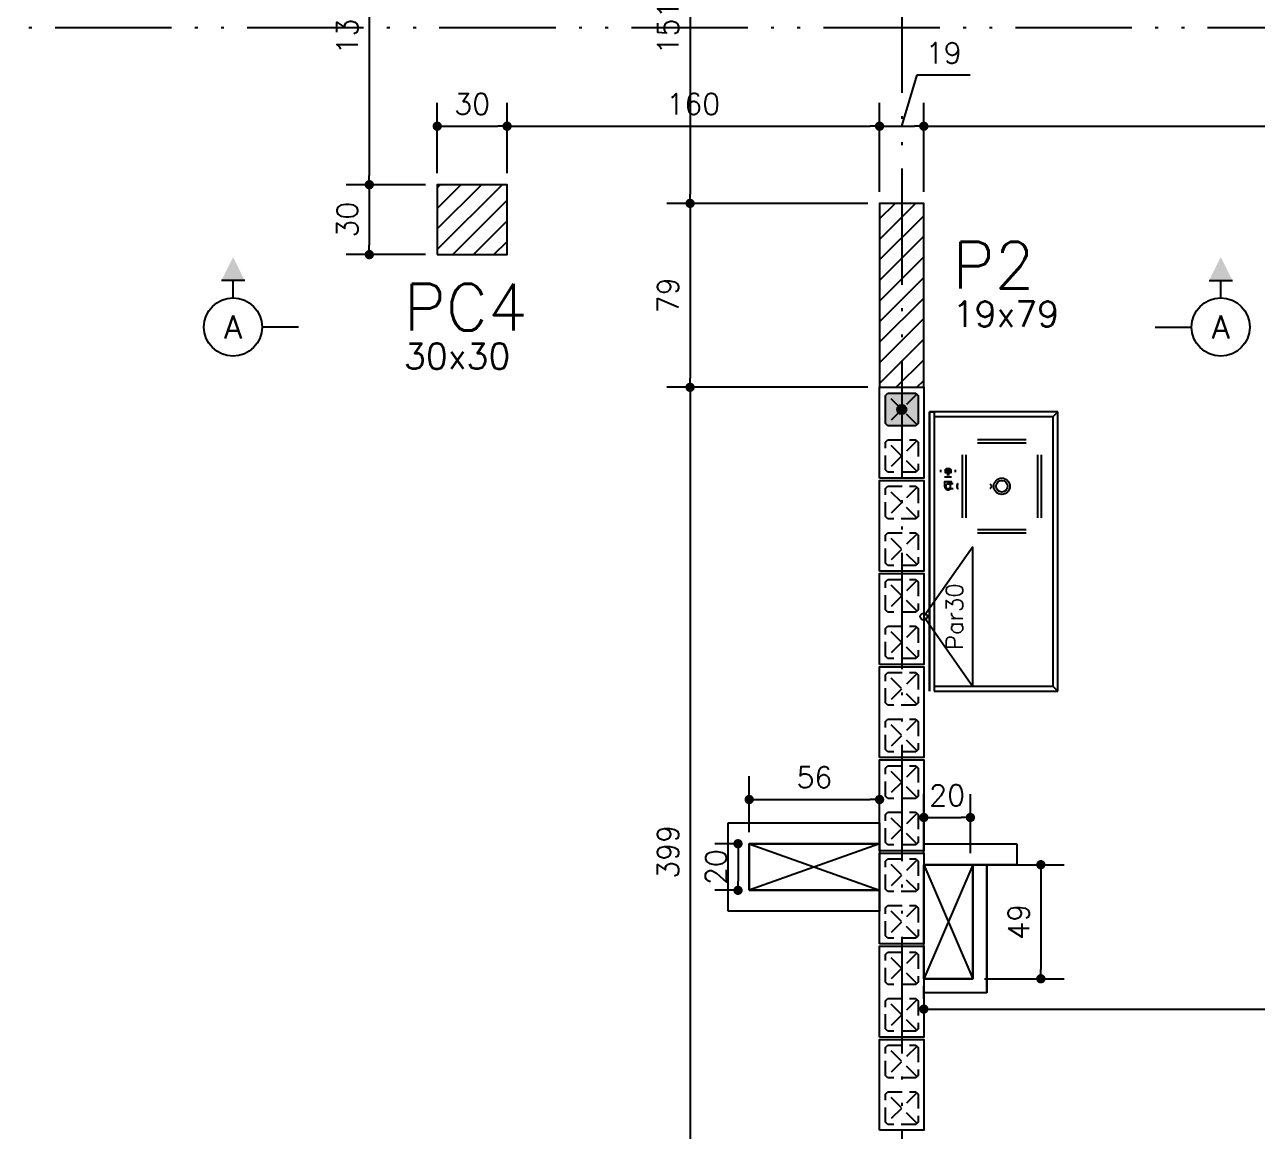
# Model space of a CAD drawing. Extents: x -14651 to 4582, y -13717 to -1290.
# Drawn here: x 487 to 1017, y -13063 to -12588 of the extents above; entities that cross this region are included whole.
import ezdxf
from ezdxf.enums import TextEntityAlignment as Align

# ---------------------------------------------------------------- set-up
doc = ezdxf.new("R2010")
doc.units = 0
doc.header["$LTSCALE"] = 25
doc.linetypes.add('DASHED2', pattern=[0.375, 0.25, -0.125])
doc.linetypes.add('ESTILO_TQS_0004', pattern=[3.3, 2, -0.4, 0.05, -0.4, 0.05, -0.4])
for name, color, linetype in [('203', 1, 'DASHED2'), ('213', 252, 'Continuous'), ('241', 2, 'Continuous'), ('247', 50, 'Continuous'), ('ALVENARIA NÃO ESTRUTURAL', 242, 'Continuous'), ('Arranque', 14, 'Continuous'), ('COTA', 1, 'Continuous'), ('EIXOS', 1, 'ESTILO_TQS_0004'), ('FERRO', 5, 'Continuous'), ('H5', 1, 'Continuous'), ('Linha_media', 4, 'Continuous'), ('P-D', 2, 'Continuous'), ('P-N', 5, 'Continuous'), ('Pena_1', 1, 'Continuous'), ('Pena_2', 2, 'Continuous'), ('PIL-N', 4, 'Continuous'), ('PROJ', 252, 'Continuous')]:
    doc.layers.add(name, color=color, linetype=linetype)
doc.styles.add('COTA', font='romans.shx')
doc.styles.add('ROMANS', font='ROMANS')
doc.styles.get("Standard").update_dxf_attribs({"font": 'romans.shx'})
doc.dimstyles.new('forma', dxfattribs={"dimscale": 5, "dimtxt": 1.8, "dimasz": 0.8, "dimexe": 2, "dimexo": 1, "dimgap": 1, "dimtad": 1, "dimdec": 1, "dimzin": 9, "dimtxsty": 'COTA', "dimblk1": 'DOT', "dimblk2": 'DOT', "dimsah": 1, "dimcen": 0, "dimdle": 1, "dimclrd": 256, "dimclre": 256, "dimclrt": 2, "dimadec": 0, "dimazin": 0, "dimtfac": 1, "dimtdec": 0, "dimtmove": 0, "dimatfit": 3, "dimfxl": 1, "dimtolj": 1, "dimtzin": 0, "dimarcsym": 0})
pattern_1 = [(45, (199.517, -12044.5974), (-4.419417, 4.419417), [])]

# ---------------------------------------------------------------- blocks, each defined once
blk = doc.blocks.new('P4020')
blk.add_lwpolyline([(-19.5, -9.5), (19.5, -9.5), (19.5, 9.5), (-19.5, 9.5), (-19.5, -9.5)])
at = {"color": 1, "linetype": 'DASHED2'}
for points in [[(-17, -6), (-16, -7), (-4, -7), (-3, -6), (-3, 6), (-4, 7), (-16, 7), (-17, 6), (-17, -6)], [(3, -6), (4, -7), (16, -7), (17, -6), (17, 6), (16, 7), (4, 7), (3, 6), (3, -6)]]:
    blk.add_lwpolyline(points, dxfattribs=at)
at = {"layer": '203', "color": 253}
for p, q in [((-16.5, 6.5), (-3.5, -6.5)), ((-3.5, 6.5), (-16.5, -6.5)), ((16.5, 6.5), (3.5, -6.5)), ((3.5, 6.5), (16.5, -6.5))]:
    blk.add_line(p, q, dxfattribs=at)
blk = doc.blocks.new('seção_esq')
at = {"layer": 'Linha_media'}
for p, q in [((1, 4), (-1, 4)), ((0, 2.5), (0, 4)), ((5.62, 0), (2.5, 0))]:
    blk.add_line(p, q, dxfattribs=at)
blk.add_circle((0, 0), 2.5, dxfattribs=at)
blk.add_solid([(1, 4), (0, 6), (-1, 4)], dxfattribs=at)
blk = doc.blocks.new('seção_dir')
at = {"layer": 'Linha_media'}
for p, q in [((-1, 4), (1, 4)), ((0, 2.5), (0, 4)), ((-5.62, 0), (-2.5, 0))]:
    blk.add_line(p, q, dxfattribs=at)
blk.add_circle((0, 0), 2.5, dxfattribs=at)
blk.add_solid([(-1, 4), (0, 6), (1, 4)], dxfattribs=at)
blk = doc.blocks.new('atrib_seção')
at = {"layer": 'Linha_media', "style": 'ROMANS'}
blk.add_attdef('X', text='', height=2, dxfattribs=at).set_placement((0, 0), align=Align.MIDDLE)
blk = doc.blocks.new('_IDNPAR_2')
at = {"color": 3}
blk.add_lwpolyline([(1, -0.7), (0, 0), (-1, -0.7)], close=True, dxfattribs=at)
blk.add_circle((0, 0), 0.05, dxfattribs=at)
at = {"layer": '247', "color": 2, "style": 'COTA', "flags": 8}
blk.add_attdef('ID', text='', height=0.24, dxfattribs=at).set_placement((0, -0.438), align=Align.MIDDLE_CENTER)
blk = doc.blocks.new('_Dot')
at = {"color": 0, "linetype": 'ByBlock', "lineweight": -2}
blk.add_line((-0.5, 0), (-1, 0), dxfattribs=at)
at = {"color": 0, "linetype": 'ByBlock', "const_width": 0.5}
blk.add_lwpolyline([(-0.25, 0, 1), (0.25, 0, 1)], format="xyb", close=True, dxfattribs=at)
blk = doc.blocks.new('*D159')
at = {"layer": 'COTA', "lineweight": -2, "transparency": 16777216}
for p, q in [((664.52, -12651.6), (664.52, -12621.47)), ((694.52, -12651.6), (694.52, -12621.47)), ((668.52, -12631.47), (690.52, -12631.47))]:
    blk.add_line(p, q, dxfattribs=at)
at = {"layer": 'Defpoints', "color": 0, "transparency": 16777216}
for p in [(694.52, -12631.47), (664.52, -12656.6), (694.52, -12656.6)]:
    blk.add_point(p, dxfattribs=at)
at = {"layer": 'COTA', "lineweight": -2, "transparency": 16777216, "xscale": 4, "yscale": 4, "zscale": 4, "rotation": 180}
blk.add_blockref('_Dot', (664.52, -12631.47), dxfattribs=at)
at = {"layer": 'COTA', "lineweight": -2, "transparency": 16777216, "xscale": 4, "yscale": 4, "zscale": 4}
blk.add_blockref('_Dot', (694.52, -12631.47), dxfattribs=at)
at = {"layer": 'COTA', "color": 2, "transparency": 16777216, "insert": (679.52, -12621.97), "char_height": 9, "attachment_point": 5, "style": 'COTA'}
blk.add_mtext('\\A1;30 ', dxfattribs=at)
blk = doc.blocks.new('*D160')
at = {"layer": 'COTA', "lineweight": -2, "transparency": 16777216}
for p, q in [((694.52, -12651.6), (694.52, -12621.47)), ((854.52, -12659.6), (854.52, -12621.47)), ((698.52, -12631.47), (850.52, -12631.47))]:
    blk.add_line(p, q, dxfattribs=at)
at = {"layer": 'Defpoints', "color": 0, "transparency": 16777216}
for p in [(854.52, -12631.47), (694.52, -12656.6), (854.52, -12664.6)]:
    blk.add_point(p, dxfattribs=at)
at = {"layer": 'COTA', "lineweight": -2, "transparency": 16777216, "xscale": 4, "yscale": 4, "zscale": 4, "rotation": 180}
blk.add_blockref('_Dot', (694.52, -12631.47), dxfattribs=at)
at = {"layer": 'COTA', "lineweight": -2, "transparency": 16777216, "xscale": 4, "yscale": 4, "zscale": 4}
blk.add_blockref('_Dot', (854.52, -12631.47), dxfattribs=at)
at = {"layer": 'COTA', "color": 2, "transparency": 16777216, "insert": (774.52, -12621.97), "char_height": 9, "attachment_point": 5, "style": 'COTA'}
blk.add_mtext('\\A1;160 ', dxfattribs=at)
blk = doc.blocks.new('*D161')
at = {"layer": 'COTA', "lineweight": -2, "transparency": 16777216}
for p, q in [((864.02, -12631.47), (870.62, -12609.47)), ((870.62, -12609.47), (893.47, -12609.47)), ((854.52, -12659.6), (854.52, -12621.47)), ((873.52, -12659.6), (873.52, -12621.47)), ((858.52, -12631.47), (869.52, -12631.47))]:
    blk.add_line(p, q, dxfattribs=at)
at = {"layer": 'Defpoints', "color": 0, "transparency": 16777216}
for p in [(873.52, -12631.47), (854.52, -12664.6), (873.52, -12664.6)]:
    blk.add_point(p, dxfattribs=at)
at = {"layer": 'COTA', "lineweight": -2, "transparency": 16777216, "xscale": 4, "yscale": 4, "zscale": 4, "rotation": 180}
blk.add_blockref('_Dot', (854.52, -12631.47), dxfattribs=at)
at = {"layer": 'COTA', "lineweight": -2, "transparency": 16777216, "xscale": 4, "yscale": 4, "zscale": 4}
blk.add_blockref('_Dot', (873.52, -12631.47), dxfattribs=at)
at = {"layer": 'COTA', "color": 2, "transparency": 16777216, "insert": (882.05, -12599.97), "char_height": 9, "attachment_point": 5, "style": 'COTA'}
blk.add_mtext('\\A1;19 ', dxfattribs=at)
blk = doc.blocks.new('*D162')
at = {"layer": 'COTA', "lineweight": -2, "transparency": 16777216}
for p, q in [((873.52, -12659.6), (873.52, -12621.47)), ((1214.52, -12659.6), (1214.52, -12621.47)), ((877.52, -12631.47), (1210.52, -12631.47))]:
    blk.add_line(p, q, dxfattribs=at)
at = {"layer": 'Defpoints', "color": 0, "transparency": 16777216}
for p in [(1214.52, -12631.47), (873.52, -12664.6), (1214.52, -12664.6)]:
    blk.add_point(p, dxfattribs=at)
at = {"layer": 'COTA', "lineweight": -2, "transparency": 16777216, "xscale": 4, "yscale": 4, "zscale": 4, "rotation": 180}
blk.add_blockref('_Dot', (873.52, -12631.47), dxfattribs=at)
at = {"layer": 'COTA', "lineweight": -2, "transparency": 16777216, "xscale": 4, "yscale": 4, "zscale": 4}
blk.add_blockref('_Dot', (1214.52, -12631.47), dxfattribs=at)
at = {"layer": 'COTA', "color": 2, "transparency": 16777216, "insert": (1044.02, -12621.97), "char_height": 9, "attachment_point": 5, "style": 'COTA'}
blk.add_mtext('\\A1;341 ', dxfattribs=at)
blk = doc.blocks.new('*D204')
at = {"layer": 'COTA', "lineweight": -2, "transparency": 16777216}
for p, q in [((659.52, -12521.6), (625.36, -12521.6)), ((635.36, -12525.6), (635.36, -12652.6)), ((659.52, -12656.6), (625.36, -12656.6))]:
    blk.add_line(p, q, dxfattribs=at)
at = {"layer": 'Defpoints', "color": 0, "transparency": 16777216}
for p in [(664.52, -12521.6), (635.36, -12656.6), (664.52, -12656.6)]:
    blk.add_point(p, dxfattribs=at)
at = {"layer": 'COTA', "lineweight": -2, "transparency": 16777216, "xscale": 4, "yscale": 4, "zscale": 4}
for p, rotation in [((635.36, -12521.6), 90), ((635.36, -12656.6), 270)]:
    blk.add_blockref('_Dot', p, dxfattribs=dict(at, rotation=rotation))
at = {"layer": 'COTA', "color": 2, "transparency": 16777216, "insert": (625.86, -12589.1), "char_height": 9, "attachment_point": 5, "rotation": 90, "style": 'COTA'}
blk.add_mtext('\\A1;135 ', dxfattribs=at)
blk = doc.blocks.new('*D205')
at = {"layer": 'COTA', "lineweight": -2, "transparency": 16777216}
for p, q in [((659.52, -12656.6), (625.36, -12656.6)), ((635.36, -12660.6), (635.36, -12682.6)), ((659.52, -12686.6), (625.36, -12686.6))]:
    blk.add_line(p, q, dxfattribs=at)
at = {"layer": 'Defpoints', "color": 0, "transparency": 16777216}
for p in [(664.52, -12656.6), (635.36, -12686.6), (664.52, -12686.6)]:
    blk.add_point(p, dxfattribs=at)
at = {"layer": 'COTA', "lineweight": -2, "transparency": 16777216, "xscale": 4, "yscale": 4, "zscale": 4}
for p, rotation in [((635.36, -12656.6), 90), ((635.36, -12686.6), 270)]:
    blk.add_blockref('_Dot', p, dxfattribs=dict(at, rotation=rotation))
at = {"layer": 'COTA', "color": 2, "transparency": 16777216, "insert": (625.86, -12671.6), "char_height": 9, "attachment_point": 5, "rotation": 90, "style": 'COTA'}
blk.add_mtext('\\A1;30 ', dxfattribs=at)
blk = doc.blocks.new('*D209')
at = {"layer": 'COTA', "lineweight": -2, "transparency": 16777216}
for p, q in [((849.52, -12513.6), (763.13, -12513.6)), ((773.13, -12517.6), (773.13, -12660.6)), ((849.52, -12664.6), (763.13, -12664.6))]:
    blk.add_line(p, q, dxfattribs=at)
at = {"layer": 'Defpoints', "color": 0, "transparency": 16777216}
for p in [(854.52, -12513.6), (773.13, -12664.6), (854.52, -12664.6)]:
    blk.add_point(p, dxfattribs=at)
at = {"layer": 'COTA', "lineweight": -2, "transparency": 16777216, "xscale": 4, "yscale": 4, "zscale": 4}
for p, rotation in [((773.13, -12513.6), 90), ((773.13, -12664.6), 270)]:
    blk.add_blockref('_Dot', p, dxfattribs=dict(at, rotation=rotation))
at = {"layer": 'COTA', "color": 2, "transparency": 16777216, "insert": (763.63, -12589.1), "char_height": 9, "attachment_point": 5, "rotation": 90, "style": 'COTA'}
blk.add_mtext('\\A1;151 ', dxfattribs=at)
blk = doc.blocks.new('*D210')
at = {"layer": 'COTA', "lineweight": -2, "transparency": 16777216}
for p, q in [((849.52, -12664.6), (763.13, -12664.6)), ((773.13, -12668.6), (773.13, -12739.6)), ((849.52, -12743.6), (763.13, -12743.6))]:
    blk.add_line(p, q, dxfattribs=at)
at = {"layer": 'Defpoints', "color": 0, "transparency": 16777216}
for p in [(854.52, -12664.6), (773.13, -12743.6), (854.52, -12743.6)]:
    blk.add_point(p, dxfattribs=at)
at = {"layer": 'COTA', "lineweight": -2, "transparency": 16777216, "xscale": 4, "yscale": 4, "zscale": 4}
for p, rotation in [((773.13, -12664.6), 90), ((773.13, -12743.6), 270)]:
    blk.add_blockref('_Dot', p, dxfattribs=dict(at, rotation=rotation))
at = {"layer": 'COTA', "color": 2, "transparency": 16777216, "insert": (763.63, -12704.1), "char_height": 9, "attachment_point": 5, "rotation": 90, "style": 'COTA'}
blk.add_mtext('\\A1;79 ', dxfattribs=at)
blk = doc.blocks.new('*D211')
at = {"layer": 'COTA', "lineweight": -2, "transparency": 16777216}
for p, q in [((849.52, -12743.6), (763.13, -12743.6)), ((773.13, -12747.6), (773.13, -13138.6)), ((838.52, -13142.6), (763.13, -13142.6))]:
    blk.add_line(p, q, dxfattribs=at)
at = {"layer": 'Defpoints', "color": 0, "transparency": 16777216}
for p in [(854.52, -12743.6), (773.13, -13142.6), (843.52, -13142.6)]:
    blk.add_point(p, dxfattribs=at)
at = {"layer": 'COTA', "lineweight": -2, "transparency": 16777216, "xscale": 4, "yscale": 4, "zscale": 4}
for p, rotation in [((773.13, -12743.6), 90), ((773.13, -13142.6), 270)]:
    blk.add_blockref('_Dot', p, dxfattribs=dict(at, rotation=rotation))
at = {"layer": 'COTA', "color": 2, "transparency": 16777216, "insert": (763.63, -12943.1), "char_height": 9, "attachment_point": 5, "rotation": 90, "style": 'COTA'}
blk.add_mtext('\\A1;399 ', dxfattribs=at)
blk = doc.blocks.new('*D233')
at = {"layer": 'COTA', "lineweight": -2, "transparency": 16777216}
for p, q in [((873.52, -13006.16), (873.52, -13000.6)), ((877.52, -13010.6), (1460.52, -13010.6)), ((1464.52, -13014.1), (1464.52, -13020.6))]:
    blk.add_line(p, q, dxfattribs=at)
at = {"layer": 'Defpoints', "color": 0, "transparency": 16777216}
for p in [(873.52, -13011.16), (1464.52, -13009.1), (1464.52, -13010.6)]:
    blk.add_point(p, dxfattribs=at)
at = {"layer": 'COTA', "lineweight": -2, "transparency": 16777216, "xscale": 4, "yscale": 4, "zscale": 4, "rotation": 180}
blk.add_blockref('_Dot', (873.52, -13010.6), dxfattribs=at)
at = {"layer": 'COTA', "lineweight": -2, "transparency": 16777216, "xscale": 4, "yscale": 4, "zscale": 4}
blk.add_blockref('_Dot', (1464.52, -13010.6), dxfattribs=at)
at = {"layer": 'COTA', "color": 2, "transparency": 16777216, "insert": (1169.02, -13001.1), "char_height": 9, "attachment_point": 5, "style": 'COTA'}
blk.add_mtext('\\A1;591 ', dxfattribs=at)
blk = doc.blocks.new('layout-inferior 2')
at = {"layer": 'ALVENARIA NÃO ESTRUTURAL'}
for p, q in [((26535.58, -12968.6), (26535.58, -12930.6)), ((26535.58, -12930.6), (26600.58, -12930.6)), ((26600.58, -12930.6), (26600.58, -12939.6)), ((26544.58, -12939.6), (26544.58, -12959.6)), ((26600.58, -12939.6), (26544.58, -12939.6)), ((26619.58, -12939.6), (26659.58, -12939.6)), ((26659.58, -12939.6), (26659.58, -12948.6)), ((26659.58, -12948.6), (26619.58, -12948.6)), ((26646.58, -12948.6), (26637.58, -12948.6)), ((26640.58, -12997.6), (26640.58, -12948.6)), ((26640.58, -12948.6), (26646.58, -12948.6)), ((26646.58, -13003.6), (26646.58, -12948.6)), ((26646.58, -12948.6), (26646.58, -13003.6)), ((26544.58, -12959.6), (26600.58, -12959.6)), ((26600.58, -12959.6), (26600.58, -12968.6)), ((26600.58, -12968.6), (26535.58, -12968.6)), ((26619.58, -12997.6), (26640.58, -12997.6)), ((26646.58, -13003.6), (26619.58, -13003.6))]:
    blk.add_line(p, q, dxfattribs=at)
at = {"layer": 'Pena_1'}
for p, q in [((26544.58, -12939.6), (26600.58, -12959.6)), ((26600.58, -12939.6), (26544.58, -12959.6)), ((26619.58, -12948.6), (26640.58, -12997.6)), ((26640.58, -12948.6), (26619.58, -12997.6))]:
    blk.add_line(p, q, dxfattribs=at)
at = {"layer": 'Pena_2'}
for points in [[(26544.58, -12959.6), (26544.58, -12939.6), (26600.58, -12939.6), (26600.58, -12959.6), (26544.58, -12959.6)], [(26619.58, -12948.6), (26640.58, -12948.6), (26640.58, -12997.6), (26619.58, -12997.6), (26619.58, -12948.6)]]:
    blk.add_lwpolyline(points, dxfattribs=at)
at = {"layer": 'PROJ'}
for p, q in [((26677.08, -12754.1), (26622.08, -12754.1)), ((26622.08, -12754.1), (26622.08, -12874.1)), ((26622.08, -12874.1), (26622.08, -12754.1)), ((26622.08, -12754.1), (26624.08, -12754.1)), ((26624.08, -12754.1), (26624.08, -12874.1)), ((26675.08, -12756.1), (26677.08, -12754.1)), ((26677.08, -12874.1), (26677.08, -12754.1)), ((26624.08, -12756.1), (26675.08, -12756.1)), ((26675.08, -12872.1), (26675.08, -12756.1)), ((26663.58, -12766.1), (26642.58, -12766.1)), ((26663.58, -12767.6), (26642.58, -12767.6)), ((26636.08, -12772.6), (26636.08, -12799.6)), ((26637.58, -12772.6), (26637.58, -12799.6)), ((26668.58, -12799.6), (26668.58, -12772.6)), ((26670.08, -12799.6), (26670.08, -12772.6)), ((26626.8, -12779), (26626.8, -12780.1)), ((26631.19, -12778.85), (26628.83, -12778.85)), ((26628.85, -12780.15), (26629.78, -12780.15)), ((26630.86, -12778.65), (26629.16, -12778.65)), ((26630.24, -12780.15), (26631.16, -12780.15)), ((26633.21, -12780.1), (26633.21, -12779)), ((26631.51, -12784.24), (26628.5, -12784.24)), ((26628.5, -12784.24), (26628.5, -12786.04)), ((26631.49, -12782.24), (26628.53, -12782.24)), ((26628.81, -12784.14), (26628.81, -12784.24)), ((26629.01, -12782.04), (26631.01, -12782.04)), ((26630.01, -12785.04), (26630.03, -12785.04)), ((26630.03, -12785.04), (26630.08, -12785.05)), ((26631.21, -12784.24), (26631.21, -12784.14)), ((26631.51, -12785.04), (26631.51, -12784.24)), ((26628.51, -12786.04), (26628.51, -12786.04)), ((26630.04, -12787.14), (26630.01, -12787.14)), ((26630.08, -12787.14), (26630.04, -12787.14)), ((26642.58, -12804.6), (26663.58, -12804.6)), ((26642.58, -12806.1), (26663.58, -12806.1)), ((26675.08, -12872.1), (26624.08, -12872.1)), ((26624.08, -12872.1), (26624.08, -12874.1)), ((26624.08, -12874.1), (26677.08, -12874.1)), ((26677.08, -12874.1), (26675.08, -12872.1))]:
    blk.add_line(p, q, dxfattribs=at)
for points in [[(26628.76, -12779.05), (26628.77, -12779.06), (26628.78, -12779.08), (26628.79, -12779.11), (26628.81, -12779.14), (26628.82, -12779.17), (26628.83, -12779.2), (26628.85, -12779.24), (26628.86, -12779.28), (26628.87, -12779.31), (26628.88, -12779.33), (26628.89, -12779.36), (26628.89, -12779.39), (26628.9, -12779.41), (26628.9, -12779.44), (26628.9, -12779.47), (26628.91, -12779.5), (26628.91, -12779.52), (26628.91, -12779.55), (26628.91, -12779.58), (26628.91, -12779.61), (26628.9, -12779.64), (26628.9, -12779.68), (26628.89, -12779.71), (26628.88, -12779.75), (26628.87, -12779.79), (26628.86, -12779.82), (26628.85, -12779.86), (26628.84, -12779.89), (26628.82, -12779.93), (26628.81, -12779.96), (26628.79, -12779.99), (26628.78, -12780.01), (26628.77, -12780.03), (26628.76, -12780.04), (26628.76, -12780.06), (26628.76, -12780.06), (26628.78, -12780.06), (26628.8, -12780.07), (26628.81, -12780.08), (26628.83, -12780.09), (26628.84, -12780.11), (26628.84, -12780.12), (26628.85, -12780.14), (26628.85, -12780.15), (26628.87, -12780.1), (26628.9, -12780.05), (26628.92, -12779.97), (26628.95, -12779.89), (26628.97, -12779.81), (26628.98, -12779.72), (26628.99, -12779.62), (26629, -12779.53), (26628.99, -12779.46), (26628.98, -12779.38), (26628.98, -12779.33), (26628.96, -12779.28), (26628.95, -12779.23), (26628.94, -12779.18), (26628.92, -12779.12), (26628.89, -12779.05), (26628.87, -12778.99), (26628.85, -12778.94), (26628.84, -12778.92), (26628.85, -12778.94), (26628.86, -12778.95), (26628.86, -12778.97), (26628.87, -12779), (26628.89, -12779.03), (26628.9, -12779.06), (26628.91, -12779.1), (26628.93, -12779.13), (26628.94, -12779.18), (26628.95, -12779.23), (26628.96, -12779.28), (26628.98, -12779.33), (26628.98, -12779.37), (26628.99, -12779.4), (26628.99, -12779.44), (26628.99, -12779.48), (26628.99, -12779.51), (26628.99, -12779.55), (26628.99, -12779.6), (26628.99, -12779.65), (26628.99, -12779.7), (26628.98, -12779.74), (26628.97, -12779.79), (26628.96, -12779.83), (26628.95, -12779.87), (26628.94, -12779.91), (26628.93, -12779.96), (26628.92, -12779.99), (26628.9, -12780.03), (26628.89, -12780.07), (26628.88, -12780.09), (26628.87, -12780.11), (26628.86, -12780.13), (26628.85, -12780.15), (26628.84, -12780.1), (26628.8, -12780.07), (26628.76, -12780.06), (26628.78, -12780.02), (26628.8, -12779.97), (26628.83, -12779.91), (26628.86, -12779.84), (26628.88, -12779.77), (26628.9, -12779.69), (26628.91, -12779.62), (26628.91, -12779.57), (26628.91, -12779.51), (26628.9, -12779.45), (26628.89, -12779.39), (26628.88, -12779.32), (26628.86, -12779.26), (26628.83, -12779.18), (26628.8, -12779.12), (26628.77, -12779.07)], [(26631.03, -12779.38), (26631.02, -12779.45), (26631.02, -12779.5), (26631.02, -12779.55), (26631.02, -12779.62), (26631.03, -12779.7), (26631.04, -12779.77), (26631.05, -12779.82), (26631.06, -12779.87), (26631.08, -12779.94), (26631.11, -12780.02), (26631.13, -12780.09), (26631.16, -12780.15), (26631.17, -12780.13), (26631.16, -12780.15), (26631.16, -12780.14), (26631.15, -12780.13), (26631.14, -12780.1), (26631.13, -12780.07), (26631.12, -12780.04), (26631.1, -12780.01), (26631.09, -12779.96), (26631.08, -12779.92), (26631.06, -12779.87), (26631.05, -12779.82), (26631.04, -12779.77), (26631.03, -12779.72), (26631.03, -12779.68), (26631.02, -12779.64), (26631.02, -12779.6), (26631.02, -12779.55), (26631.02, -12779.5), (26631.02, -12779.45), (26631.03, -12779.4), (26631.04, -12779.36), (26631.04, -12779.31), (26631.05, -12779.27), (26631.06, -12779.23), (26631.08, -12779.19), (26631.09, -12779.15), (26631.1, -12779.11), (26631.11, -12779.07), (26631.13, -12779.03), (26631.14, -12779), (26631.15, -12778.98), (26631.16, -12778.96), (26631.17, -12778.93), (26631.18, -12778.92), (26631.16, -12778.95), (26631.14, -12778.99), (26631.12, -12779.05), (26631.09, -12779.13), (26631.07, -12779.21), (26631.05, -12779.29)], [(26631.24, -12780.02), (26631.22, -12779.99), (26631.21, -12779.96), (26631.2, -12779.94), (26631.18, -12779.9), (26631.17, -12779.86), (26631.15, -12779.82), (26631.14, -12779.78), (26631.13, -12779.75), (26631.13, -12779.72), (26631.12, -12779.69), (26631.11, -12779.66), (26631.11, -12779.63), (26631.11, -12779.6), (26631.11, -12779.57), (26631.11, -12779.54), (26631.11, -12779.51), (26631.11, -12779.48), (26631.11, -12779.45), (26631.12, -12779.42), (26631.12, -12779.39), (26631.13, -12779.35), (26631.14, -12779.31), (26631.15, -12779.28), (26631.17, -12779.24), (26631.18, -12779.21), (26631.19, -12779.17), (26631.21, -12779.14), (26631.21, -12779.14), (26631.22, -12779.11), (26631.24, -12779.08), (26631.25, -12779.07), (26631.25, -12779.05), (26631.27, -12779.03), (26631.28, -12779.01), (26631.26, -12779.04), (26631.24, -12779.08), (26631.21, -12779.13), (26631.19, -12779.19), (26631.16, -12779.26), (26631.14, -12779.33), (26631.12, -12779.4), (26631.11, -12779.47), (26631.11, -12779.52), (26631.11, -12779.58), (26631.11, -12779.64), (26631.12, -12779.71), (26631.14, -12779.77), (26631.16, -12779.84), (26631.19, -12779.92), (26631.22, -12779.98), (26631.24, -12780.03), (26631.26, -12780.05), (26631.25, -12780.04)], [(26634.08, -12785.14), (26634.05, -12785.2), (26634.02, -12785.27), (26634, -12785.35), (26633.99, -12785.4), (26633.98, -12785.46), (26633.97, -12785.53), (26633.96, -12785.6), (26633.95, -12785.67), (26633.94, -12785.75), (26633.94, -12785.83), (26633.93, -12785.92), (26633.93, -12786.01), (26633.93, -12786.09), (26633.93, -12786.18), (26633.93, -12786.27), (26633.94, -12786.35), (26633.94, -12786.43), (26633.95, -12786.51), (26633.96, -12786.59), (26633.97, -12786.66), (26633.98, -12786.72), (26633.99, -12786.78), (26634, -12786.84), (26634.02, -12786.91), (26634.05, -12786.99), (26634.08, -12787.05), (26634.11, -12787.09), (26634.14, -12787.13), (26634.16, -12787.14), (26634.15, -12787.13), (26634.13, -12787.12), (26634.11, -12787.1), (26634.1, -12787.08), (26634.09, -12787.06), (26634.07, -12787.04), (26634.06, -12787.01), (26634.05, -12786.97), (26634.03, -12786.93), (26634.02, -12786.89), (26634, -12786.84), (26633.99, -12786.78), (26633.98, -12786.72), (26633.97, -12786.66), (26633.96, -12786.59), (26633.95, -12786.51), (26633.94, -12786.43), (26633.94, -12786.35), (26633.93, -12786.27), (26633.93, -12786.18), (26633.93, -12786.09), (26633.93, -12786.01), (26633.93, -12785.92), (26633.94, -12785.83), (26633.94, -12785.75), (26633.95, -12785.67), (26633.96, -12785.6), (26633.97, -12785.53), (26633.98, -12785.46), (26633.99, -12785.4), (26634, -12785.35), (26634.02, -12785.3), (26634.03, -12785.25), (26634.05, -12785.21), (26634.06, -12785.18), (26634.07, -12785.15), (26634.09, -12785.12), (26634.1, -12785.1), (26634.11, -12785.09), (26634.13, -12785.07), (26634.16, -12785.05), (26634.17, -12785.04), (26634.14, -12785.05), (26634.11, -12785.09)]]:
    blk.add_lwpolyline(points, close=True, dxfattribs=at)
for points in [[(26628.83, -12780.18, -0.023181), (26628.85, -12780.15), (26629.78, -12780.15), (26629.83, -12780.17), (26629.9, -12780.18), (26630, -12780.19), (26630.09, -12780.18), (26630.17, -12780.17), (26630.24, -12780.15), (26631.16, -12780.15, -0.022959), (26631.18, -12780.18, -0.366689), (26630.99, -12780.35), (26630.62, -12780.35), (26629.4, -12780.35), (26629.03, -12780.35, -0.366483)], [(26629.41, -12779.48), (26629.41, -12779.57), (26629.41, -12779.64), (26629.43, -12779.72), (26629.44, -12779.77), (26629.46, -12779.82), (26629.49, -12779.87), (26629.51, -12779.92), (26629.55, -12779.97), (26629.58, -12780), (26629.63, -12780.06), (26629.7, -12780.11), (26629.74, -12780.14), (26629.78, -12780.15), (26629.79, -12780.11), (26629.8, -12780.06, 0.192103), (26630.21, -12780.06), (26630.22, -12780.1), (26630.24, -12780.15), (26630.29, -12780.13), (26630.33, -12780.1), (26630.37, -12780.07), (26630.41, -12780.03), (26630.45, -12779.99), (26630.49, -12779.94), (26630.54, -12779.85), (26630.58, -12779.77), (26630.59, -12779.7), (26630.6, -12779.65), (26630.61, -12779.6), (26630.61, -12779.55), (26630.61, -12779.48), (26630.59, -12779.4), (26630.57, -12779.33), (26630.55, -12779.28), (26630.53, -12779.23), (26630.5, -12779.18), (26630.47, -12779.14), (26630.42, -12779.08), (26630.35, -12779.01), (26630.27, -12778.96), (26630.18, -12778.93), (26630.1, -12778.91), (26630.04, -12778.9), (26629.98, -12778.9), (26629.92, -12778.91), (26629.87, -12778.92), (26629.81, -12778.93), (26629.75, -12778.96), (26629.68, -12779), (26629.64, -12779.03), (26629.6, -12779.07), (26629.57, -12779.11), (26629.54, -12779.14), (26629.5, -12779.21), (26629.46, -12779.29), (26629.43, -12779.38)], [(26630.23, -12780.05), (26630.23, -12780.06, 0.017847), (26630.26, -12780.04), (26630.25, -12780.04, 0.017789), (26630.29, -12780.02), (26630.28, -12780.03, 0.021587), (26630.32, -12780), (26630.31, -12780.01, 0.027178), (26630.36, -12779.97), (26630.35, -12779.98, 0.016694), (26630.38, -12779.96), (26630.38, -12779.96, 0.029524), (26630.42, -12779.91), (26630.42, -12779.92, 0.024437), (26630.45, -12779.88), (26630.44, -12779.89, 0.02481), (26630.48, -12779.84), (26630.47, -12779.85, 0.023752), (26630.5, -12779.81), (26630.49, -12779.81, 0.022023), (26630.51, -12779.77), (26630.51, -12779.78, 0.022441), (26630.53, -12779.73), (26630.52, -12779.74, 0.022868), (26630.54, -12779.69), (26630.54, -12779.7, 0.020181), (26630.55, -12779.66), (26630.55, -12779.67, 0.015814), (26630.55, -12779.63), (26630.55, -12779.64, 0.015915), (26630.56, -12779.61), (26630.56, -12779.61, 0.025741), (26630.56, -12779.56), (26630.56, -12779.56, 0.018498), (26630.56, -12779.52), (26630.56, -12779.53, 0.017313), (26630.56, -12779.49), (26630.56, -12779.5, 0.018157), (26630.55, -12779.46), (26630.55, -12779.47, 0.018149), (26630.55, -12779.43), (26630.55, -12779.43, 0.018439), (26630.54, -12779.39), (26630.54, -12779.4, 0.018647), (26630.53, -12779.36), (26630.53, -12779.37, 0.018581), (26630.51, -12779.33), (26630.52, -12779.34, 0.021766), (26630.5, -12779.3), (26630.5, -12779.31, 0.026407), (26630.47, -12779.26), (26630.48, -12779.27, 0.026609), (26630.45, -12779.22), (26630.46, -12779.23, 0.026914), (26630.42, -12779.18), (26630.43, -12779.19, 0.025672), (26630.39, -12779.15), (26630.39, -12779.16, 0.023779), (26630.36, -12779.12), (26630.36, -12779.13, 0.024124), (26630.32, -12779.1), (26630.33, -12779.1, 0.024539), (26630.28, -12779.07), (26630.29, -12779.08, 0.024082), (26630.25, -12779.05), (26630.26, -12779.06, 0.023177), (26630.21, -12779.04), (26630.22, -12779.04, 0.023669), (26630.17, -12779.02), (26630.18, -12779.03, 0.024126), (26630.13, -12779.01), (26630.14, -12779.01, 0.020906), (26630.09, -12779.01), (26630.1, -12779.01, 0.015716), (26630.07, -12779), (26630.07, -12779, 0.01579), (26630.04, -12779), (26630.05, -12779, 0.016075), (26630.01, -12779), (26630.02, -12779, 0.016281), (26629.98, -12779), (26629.99, -12779, 0.016316), (26629.95, -12779), (26629.96, -12779, 0.01533), (26629.93, -12779), (26629.93, -12779, 0.013711), (26629.9, -12779.01), (26629.91, -12779.01, 0.013749), (26629.88, -12779.01), (26629.89, -12779.01, 0.013768), (26629.86, -12779.02), (26629.86, -12779.02, 0.015624), (26629.83, -12779.03), (26629.84, -12779.03, 0.018303), (26629.8, -12779.04), (26629.81, -12779.04, 0.018249), (26629.77, -12779.05), (26629.78, -12779.05, 0.018455), (26629.74, -12779.07), (26629.75, -12779.06, 0.018647), (26629.71, -12779.08), (26629.72, -12779.08, 0.018591), (26629.69, -12779.1), (26629.69, -12779.1, 0.021186), (26629.66, -12779.13), (26629.66, -12779.12, 0.025016), (26629.62, -12779.16), (26629.63, -12779.15, 0.025258), (26629.59, -12779.19), (26629.6, -12779.18, 0.025603), (26629.56, -12779.22), (26629.57, -12779.21, 0.024312), (26629.54, -12779.26), (26629.55, -12779.25, 0.022281), (26629.52, -12779.29), (26629.53, -12779.28, 0.022662), (26629.5, -12779.33), (26629.51, -12779.32, 0.023081), (26629.49, -12779.37), (26629.49, -12779.36, 0.023127), (26629.48, -12779.41), (26629.48, -12779.4, 0.022918), (26629.47, -12779.44), (26629.47, -12779.43, 0.020264), (26629.46, -12779.48), (26629.46, -12779.47, 0.015918), (26629.46, -12779.51), (26629.46, -12779.5, 0.015999), (26629.46, -12779.53), (26629.46, -12779.53, 0.556946)], [(26629.56, -12779.55, 1), (26630.46, -12779.55, 1)], [(26628.81, -12784.14), (26628.81, -12784.24), (26628.5, -12784.24), (26628.5, -12786.06), (26628.51, -12786.04), (26628.51, -12786.04), (26628.51, -12786.21), (26628.55, -12786.45), (26628.63, -12786.69), (26628.74, -12786.9), (26628.89, -12787.1), (26629.07, -12787.27), (26629.22, -12787.37), (26629.44, -12787.48), (26629.67, -12787.56), (26629.91, -12787.59), (26630.01, -12787.6), (26630.25, -12787.58), (26630.49, -12787.52), (26630.71, -12787.42), (26630.8, -12787.37), (26630.99, -12787.23), (26631.08, -12787.14), (26630.06, -12787.14), (26630.05, -12787.14, 0.956818), (26630.06, -12785.04), (26630.07, -12785.05, 0.005512), (26630.05, -12785.04), (26630.08, -12785.04), (26631.51, -12785.04), (26631.51, -12784.24), (26631.21, -12784.24), (26631.21, -12784.14)]]:
    blk.add_lwpolyline(points, format="xyb", close=True, dxfattribs=at)
for points in [[(26629.16, -12778.75), (26630.86, -12778.75)], [(26629.4, -12780.35), (26630.62, -12780.35)], [(26631.42, -12784.14), (26628.6, -12784.14)], [(26631.11, -12782.14), (26628.91, -12782.14)], [(26632.17, -12785.04), (26630.08, -12785.04), (26630, -12785.04), (26629.93, -12785.05), (26629.87, -12785.06), (26629.82, -12785.06), (26629.8, -12785.07), (26629.78, -12785.07), (26629.76, -12785.08), (26629.74, -12785.08), (26629.73, -12785.08), (26629.71, -12785.09), (26629.7, -12785.09), (26629.68, -12785.1), (26629.66, -12785.1), (26629.64, -12785.11), (26629.63, -12785.12), (26629.61, -12785.12), (26629.59, -12785.13), (26629.57, -12785.14), (26629.55, -12785.15), (26629.51, -12785.17), (26629.48, -12785.19), (26629.45, -12785.21), (26629.42, -12785.23), (26629.36, -12785.27), (26629.31, -12785.32), (26629.26, -12785.36), (26629.21, -12785.42), (26629.16, -12785.48), (26629.12, -12785.54), (26629.08, -12785.6), (26629.05, -12785.67), (26629.02, -12785.74), (26629, -12785.82), (26628.98, -12785.89), (26628.97, -12785.97), (26628.96, -12786.04), (26628.96, -12786.12), (26628.97, -12786.2), (26628.98, -12786.27), (26628.99, -12786.35), (26629.02, -12786.42), (26629.04, -12786.49), (26629.07, -12786.56), (26629.11, -12786.63), (26629.15, -12786.69), (26629.19, -12786.75), (26629.24, -12786.81), (26629.28, -12786.85), (26629.32, -12786.88), (26629.34, -12786.9), (26629.36, -12786.91), (26629.37, -12786.93), (26629.39, -12786.94), (26629.41, -12786.95), (26629.43, -12786.97), (26629.45, -12786.98), (26629.48, -12786.99), (26629.5, -12787.01), (26629.53, -12787.02), (26629.56, -12787.04), (26629.6, -12787.05), (26629.68, -12787.08), (26629.77, -12787.11), (26629.87, -12787.13), (26629.97, -12787.14), (26630.08, -12787.14)], [(26630.62, -12781.13), (26629.4, -12781.13)], [(26647.99, -12785.11), (26648.13, -12785.18), (26648.26, -12785.29), (26648.37, -12785.42), (26648.47, -12785.57), (26648.53, -12785.73), (26648.57, -12785.91), (26648.59, -12786.09), (26648.57, -12786.28), (26648.53, -12786.45), (26648.47, -12786.62), (26648.37, -12786.77), (26648.26, -12786.9), (26648.13, -12787), (26647.99, -12787.08), (26647.98, -12787.08)], [(26632.17, -12787.14), (26630.04, -12787.14)]]:
    blk.add_lwpolyline(points, dxfattribs=at)
for centre, radius in [((26630.01, -12779.55), 0.551), ((26630.01, -12779.55), 0.451), ((26653.08, -12786.1), 3.5), ((26653.08, -12786.1), 2.5)]:
    blk.add_circle(centre, radius, dxfattribs=at)
blk = doc.blocks.new('*D338')
at = {"layer": 'COTA', "lineweight": -2, "transparency": 16777216}
for p, q in [((873.52, -12943.6), (873.52, -12918.32)), ((893.52, -12943.6), (893.52, -12918.32)), ((877.52, -12928.32), (889.52, -12928.32))]:
    blk.add_line(p, q, dxfattribs=at)
at = {"layer": 'Defpoints', "color": 0, "transparency": 16777216}
for p in [(893.52, -12928.32), (873.52, -12948.6), (893.52, -12948.6)]:
    blk.add_point(p, dxfattribs=at)
at = {"layer": 'COTA', "lineweight": -2, "transparency": 16777216, "xscale": 4, "yscale": 4, "zscale": 4, "rotation": 180}
blk.add_blockref('_Dot', (873.52, -12928.32), dxfattribs=at)
at = {"layer": 'COTA', "lineweight": -2, "transparency": 16777216, "xscale": 4, "yscale": 4, "zscale": 4}
blk.add_blockref('_Dot', (893.52, -12928.32), dxfattribs=at)
at = {"layer": 'COTA', "color": 2, "transparency": 16777216, "insert": (883.52, -12918.82), "char_height": 9, "attachment_point": 5, "style": 'COTA'}
blk.add_mtext('\\A1;20 ', dxfattribs=at)
blk = doc.blocks.new('*D351')
at = {"layer": 'COTA', "lineweight": -2, "transparency": 16777216}
for p, q in [((899.52, -12948.6), (933.78, -12948.6)), ((923.78, -12952.6), (923.78, -12993.6)), ((899.52, -12997.6), (933.78, -12997.6))]:
    blk.add_line(p, q, dxfattribs=at)
at = {"layer": 'Defpoints', "color": 0, "transparency": 16777216}
for p in [(894.52, -12948.6), (894.52, -12997.6), (923.78, -12997.6)]:
    blk.add_point(p, dxfattribs=at)
at = {"layer": 'COTA', "lineweight": -2, "transparency": 16777216, "xscale": 4, "yscale": 4, "zscale": 4}
for p, rotation in [((923.78, -12948.6), 90), ((923.78, -12997.6), 270)]:
    blk.add_blockref('_Dot', p, dxfattribs=dict(at, rotation=rotation))
at = {"layer": 'COTA', "color": 2, "transparency": 16777216, "insert": (914.28, -12973.1), "char_height": 9, "attachment_point": 5, "rotation": 90, "style": 'COTA'}
blk.add_mtext('\\A1;49 ', dxfattribs=at)
blk = doc.blocks.new('*D352')
at = {"layer": 'COTA', "lineweight": -2, "transparency": 16777216}
for p, q in [((798.52, -12934.6), (798.52, -12910.61)), ((854.52, -12934.6), (854.52, -12910.61)), ((802.52, -12920.61), (850.52, -12920.61))]:
    blk.add_line(p, q, dxfattribs=at)
at = {"layer": 'Defpoints', "color": 0, "transparency": 16777216}
for p in [(854.52, -12920.61), (798.52, -12939.6), (854.52, -12939.6)]:
    blk.add_point(p, dxfattribs=at)
at = {"layer": 'COTA', "lineweight": -2, "transparency": 16777216, "xscale": 4, "yscale": 4, "zscale": 4, "rotation": 180}
blk.add_blockref('_Dot', (798.52, -12920.61), dxfattribs=at)
at = {"layer": 'COTA', "lineweight": -2, "transparency": 16777216, "xscale": 4, "yscale": 4, "zscale": 4}
blk.add_blockref('_Dot', (854.52, -12920.61), dxfattribs=at)
at = {"layer": 'COTA', "color": 2, "transparency": 16777216, "insert": (826.52, -12911.11), "char_height": 9, "attachment_point": 5, "style": 'COTA'}
blk.add_mtext('\\A1;56 ', dxfattribs=at)
blk = doc.blocks.new('*D353')
at = {"layer": 'COTA', "lineweight": -2, "transparency": 16777216}
for p, q in [((793.52, -12939.6), (783.71, -12939.6)), ((793.71, -12943.6), (793.71, -12955.6)), ((793.52, -12959.6), (783.71, -12959.6))]:
    blk.add_line(p, q, dxfattribs=at)
at = {"layer": 'Defpoints', "color": 0, "transparency": 16777216}
for p in [(798.52, -12939.6), (793.71, -12959.6), (798.52, -12959.6)]:
    blk.add_point(p, dxfattribs=at)
at = {"layer": 'COTA', "lineweight": -2, "transparency": 16777216, "xscale": 4, "yscale": 4, "zscale": 4}
for p, rotation in [((793.71, -12939.6), 90), ((793.71, -12959.6), 270)]:
    blk.add_blockref('_Dot', p, dxfattribs=dict(at, rotation=rotation))
at = {"layer": 'COTA', "color": 2, "transparency": 16777216, "insert": (784.21, -12949.6), "char_height": 9, "attachment_point": 5, "rotation": 90, "style": 'COTA'}
blk.add_mtext('\\A1;20 ', dxfattribs=at)
blk = doc.blocks.new('GR-1414')
at = {"layer": '213'}
h = blk.add_hatch(color=256, dxfattribs=at)
h.paths.add_polyline_path([(6, -7), (7, -6), (7, 6), (6, 7), (-6, 7), (-7, 6), (-7, -6), (-6, -7)])
h.paths.add_polyline_path([(2, 0, 1), (-2, 0, 1)], flags=16)
at = {"layer": 'Arranque'}
blk.add_hatch(color=256, dxfattribs=at).paths.add_polyline_path([(2, 0, 1), (-2, 0, 1)])
at = {"layer": '213'}
for p, q in [((-7, 6), (-6, 7)), ((-7, -6), (-7, 6)), ((-6, 7), (6, 7)), ((6, 7), (7, 6)), ((7, 6), (7, -6)), ((-6, -7), (-7, -6)), ((6, -7), (-6, -7)), ((7, -6), (6, -7))]:
    blk.add_line(p, q, dxfattribs=at)
at = {"layer": 'FERRO', "linetype": 'Continuous'}
blk.add_circle((0, 0), 2, dxfattribs=at)

msp = doc.modelspace()

# ---------------------------------------------------------------- hatches: boundary and pattern name
at = {"layer": 'H5'}
h = msp.add_hatch(dxfattribs=at)
h.set_pattern_fill('ANSI31', color=256, scale=50, style=0)
h.set_pattern_definition(pattern_1)
h.paths.add_polyline_path([(664.52, -12686.6), (694.52, -12686.6), (694.52, -12656.6), (664.52, -12656.6)])
h = msp.add_hatch(dxfattribs=at)
h.set_pattern_fill('ANSI31', color=256, scale=50, style=0)
h.set_pattern_definition(pattern_1)
h.paths.add_polyline_path([(854.52, -12743.6), (873.52, -12743.6), (873.52, -12664.6), (854.52, -12664.6)])

# ---------------------------------------------------------------- linework, layer by layer
at = {"layer": 'EIXOS'}
for p, q in [((864.02, -11494.61), (864.02, -13689.12)), ((-572.08, -12589.1), (3672.89, -12589.1))]:
    msp.add_line(p, q, dxfattribs=at)
at = {"layer": 'P-N', "linetype": 'Continuous'}
for points in [[(664.52, -12686.6), (694.52, -12686.6), (694.52, -12656.6), (664.52, -12656.6), (664.52, -12686.6)], [(854.52, -12743.6), (873.52, -12743.6), (873.52, -12664.6), (854.52, -12664.6), (854.52, -12743.6)]]:
    msp.add_lwpolyline(points, dxfattribs=at)

# ---------------------------------------------------------------- block references
msp.add_blockref('GR-1414', (864.02, -12753.1))
at = {"layer": '241', "xscale": -1, "rotation": 270}
for p in [(864.02, -12763.1), (864.02, -12803.1), (864.02, -12843.1), (864.02, -12883.1), (864.02, -12923.1), (864.02, -12963.1), (864.02, -13003.1), (864.02, -13043.1)]:
    msp.add_blockref('P4020', p, dxfattribs=at)
at = {"layer": '247', "linetype": 'Continuous', "xscale": 30, "yscale": 30, "zscale": 30, "rotation": 90}
msp.add_blockref('_IDNPAR_2', (873.52, -12842.07), dxfattribs=at).add_auto_attribs({'ID': 'Par30'})
at = {"layer": 'COTA'}
msp.add_blockref('layout-inferior 2', (-25746.06, 0), dxfattribs=at)
at = {"layer": 'COTA', "xscale": 5, "yscale": 5, "zscale": 5}
for name, p in [('seção_esq', (576.83, -12717.7)), ('seção_dir', (1001.05, -12717.7))]:
    msp.add_blockref(name, p, dxfattribs=at)
for p in [(576.83, -12717.7), (1001.05, -12717.7)]:
    msp.add_blockref('atrib_seção', p, dxfattribs=at).add_auto_attribs({'X': 'A'})

# ---------------------------------------------------------------- texts
at = {"layer": 'P-D', "linetype": 'Continuous'}
for s, p in [('19x79', (885.91, -12717.64)), ('30x30', (650.2, -12735.72))]:
    msp.add_text(s, height=11, dxfattribs=at).set_placement(p)
at = {"layer": 'PIL-N', "linetype": 'Continuous'}
for s, p in [('P2', (885.91, -12701.14)), ('PC4', (650.2, -12719.22))]:
    msp.add_text(s, height=20, dxfattribs=at).set_placement(p)

# ---------------------------------------------------------------- dimensions: what is measured, and where the dimension line sits
at = {"layer": 'COTA'}
for base, p1, p2, override, picture, middle in [((773.13, -12664.6), (854.52, -12513.6), (854.52, -12664.6), {"dimpost": ' ', "dimtmove": 1}, '*D209', (763.63, -12589.1)), ((635.36, -12656.6), (664.52, -12521.6), (664.52, -12656.6), {"dimpost": ' ', "dimtmove": 1}, '*D204', (625.86, -12589.1)), ((635.36, -12686.6), (664.52, -12656.6), (664.52, -12686.6), {"dimpost": ' ', "dimtmove": 1}, '*D205', (625.86, -12671.6)), ((773.13, -12743.6), (854.52, -12664.6), (854.52, -12743.6), {"dimpost": ' ', "dimtmove": 1}, '*D210', (763.63, -12704.1)), ((773.13, -13142.6), (854.52, -12743.6), (843.52, -13142.6), {"dimpost": ' ', "dimtmove": 1}, '*D211', (763.63, -12943.1)), ((923.78, -12997.6), (894.52, -12948.6), (894.52, -12997.6), {"dimpost": ' '}, '*D351', (914.28, -12973.1))]:
    dim = msp.add_linear_dim(base=base, p1=p1, p2=p2, angle=90, dimstyle='forma', override=override, dxfattribs=at)
    dim.commit()
    dim.dimension.update_dxf_attribs({"geometry": picture, "text_midpoint": middle})
for base, p1, p2, override, picture, middle in [((873.52, -12631.47), (854.52, -12664.6), (873.52, -12664.6), {"dimpost": ' ', "dimtmove": 1}, '*D161', (875.62, -12599.97)), ((694.52, -12631.47), (664.52, -12656.6), (694.52, -12656.6), {"dimpost": ' '}, '*D159', (679.52, -12621.97)), ((854.52, -12631.47), (694.52, -12656.6), (854.52, -12664.6), {"dimpost": ' ', "dimtmove": 1}, '*D160', (774.52, -12621.97)), ((1214.52, -12631.47), (873.52, -12664.6), (1214.52, -12664.6), {"dimpost": ' ', "dimtmove": 1}, '*D162', (1044.02, -12621.97)), ((854.52, -12920.61), (798.52, -12939.6), (854.52, -12939.6), {"dimpost": ' '}, '*D352', (826.52, -12911.11)), ((1464.52, -13010.6), (873.52, -13011.16), (1464.52, -13009.1), {"dimpost": ' '}, '*D233', (1169.02, -13001.1))]:
    dim = msp.add_linear_dim(base=base, p1=p1, p2=p2, dimstyle='forma', override=override, dxfattribs=at)
    dim.commit()
    dim.dimension.update_dxf_attribs({"geometry": picture, "text_midpoint": middle})
dim = msp.add_linear_dim(base=(893.52, -12928.32), p1=(873.52, -12948.6), p2=(893.52, -12948.6), dimstyle='forma', override={"dimpost": ' '}, dxfattribs=at)
dim.commit()
dim.dimension.update_dxf_attribs({"geometry": '*D338', "text_midpoint": (883.52, -12928.32), "dimtype": 160})
dim = msp.add_linear_dim(base=(793.71, -12959.6), p1=(798.52, -12939.6), p2=(798.52, -12959.6), angle=90, dimstyle='forma', override={"dimpost": ' '}, dxfattribs=at)
dim.commit()
dim.dimension.update_dxf_attribs({"geometry": '*D353', "text_midpoint": (793.71, -12949.6), "dimtype": 160})

doc.saveas('drawing.dxf')
